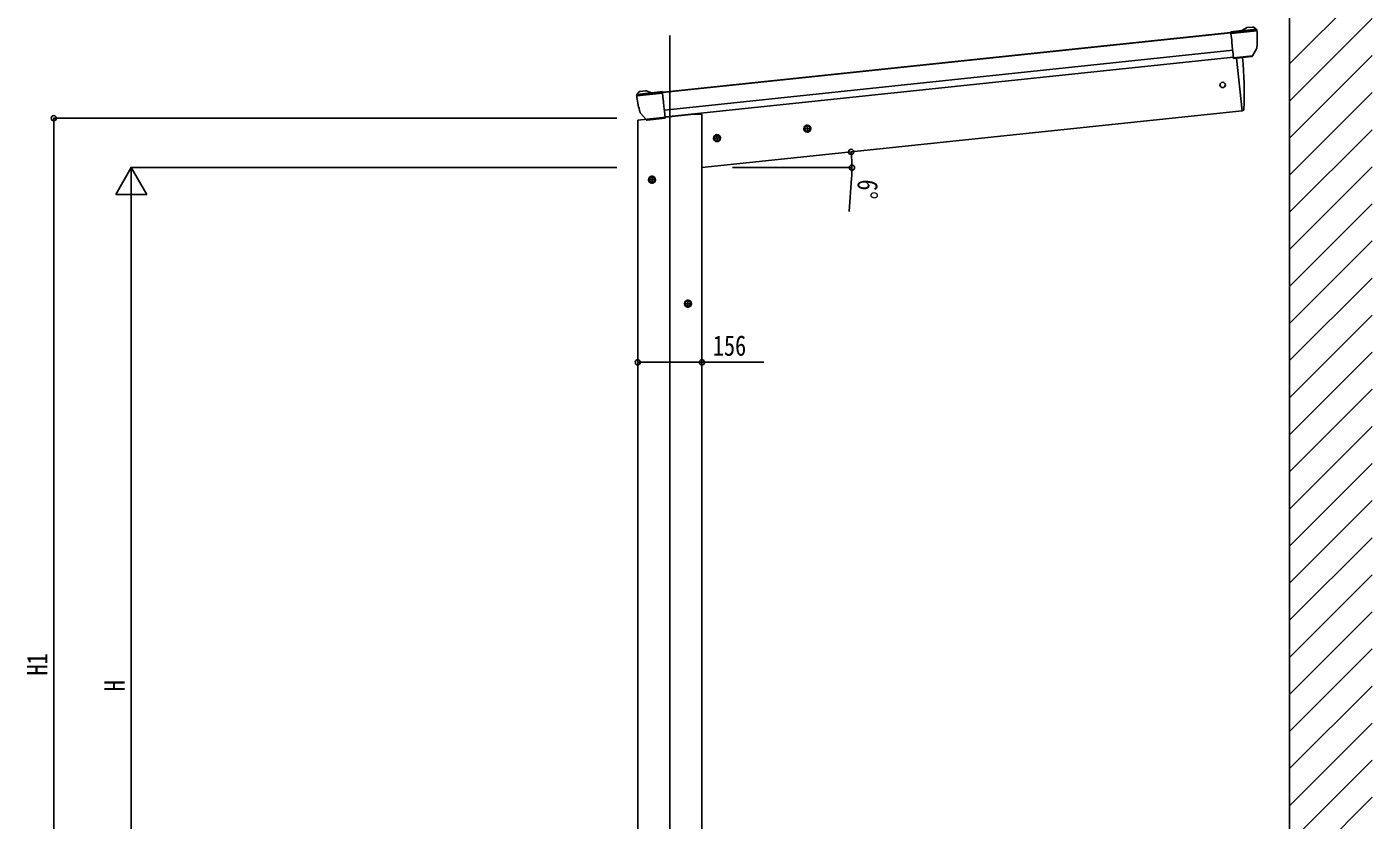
# Model space of a CAD drawing. Units: millimetres, scale not verified. Extents: x -6308 to 6308, y -4455 to 4455.
# Drawn here: x 640 to 3897, y -649 to 1272 of the extents above; entities that cross this region are included whole.
import ezdxf
from ezdxf.enums import TextEntityAlignment as Align

# ---------------------------------------------------------------- set-up
doc = ezdxf.new("R2010")
doc.units = ezdxf.units.MM
doc.header["$LTSCALE"] = 30
for name, color, linetype in [('0-2_YKK_12', 2, 'Continuous'), ('0-3_YKK_13', 4, 'Continuous'), ('0-4_YKK_A1', 4, 'Continuous'), ('0-5_YKK_D', 6, 'Continuous'), ('0-7_YSS_K', 3, 'Continuous')]:
    doc.layers.add(name, color=color, linetype=linetype)
doc.styles.add('ＭＳ ゴシック', font='')
doc.styles.get('ＭＳ ゴシック').set_extended_font_data('MS Gothic')

msp = doc.modelspace()

# ---------------------------------------------------------------- linework, layer by layer
at = {"layer": '0-2_YKK_12'}
msp.add_line((2196.61, 1251.25), (2196.61, -2183.41), dxfattribs=at)
at = {"layer": '0-3_YKK_13'}
for p, q in [((3607.85, 1271.55), (3594.37, 1270.14)), ((3581.54, 1262.75), (3555.01, 1259.97)), ((3555.07, 1259.44), (3555.01, 1259.97)), ((3617.06, 1265.96), (3555.07, 1259.44)), ((3555.38, 1256.46), (3555.43, 1255.99)), ((3618.09, 1262.57), (3555.43, 1255.99)), ((3555.43, 1255.99), (3557.17, 1239.44)), ((3557.17, 1239.44), (3557.42, 1237.1)), ((3616.98, 1266.03), (3581.58, 1262.31)), ((3611.52, 1270.47), (3616.83, 1266.17)), ((3618.09, 1262.57), (3618.04, 1263.05)), ((3557.42, 1237.1), (3557.77, 1233.76)), ((3557.77, 1233.76), (3559.52, 1217.11)), ((3559.52, 1217.11), (3559.99, 1212.63)), ((3559.52, 1217.11), (3559.52, 1217.11)), ((3559.99, 1212.63), (3561.65, 1196.81)), ((3607.79, 1201.66), (3617.2, 1218.65)), ((3617.2, 1218.65), (3617.78, 1219.68)), ((3618.38, 1223.29), (3618.38, 1223.3)), ((3607.79, 1201.66), (3561.65, 1196.81)), ((3561.65, 1196.81), (3561.81, 1195.32)), ((3605.35, 1199.9), (3561.81, 1195.32)), ((3568.77, 1196.05), (3582.15, 1068.76)), ((3607.66, 1201.43), (3607.79, 1201.66)), ((2116.33, 1104.73), (2178.98, 1111.32)), ((2116.63, 1108.25), (2178.62, 1114.77)), ((2116.69, 1108.34), (2152.09, 1112.07)), ((2121.11, 1113.82), (2116.81, 1108.51)), ((2124.47, 1115.64), (2137.96, 1117.06)), ((2152.04, 1112.51), (2178.56, 1115.3)), ((2178.62, 1114.77), (2178.56, 1115.3)), ((2178.93, 1111.79), (2178.98, 1111.32)), ((2178.98, 1111.32), (2180.72, 1094.77)), ((2116.33, 1104.73), (2116.28, 1105.2)), ((2180.72, 1094.77), (2180.97, 1092.43)), ((2180.97, 1092.43), (2181.32, 1089.09)), ((2181.32, 1089.09), (2183.07, 1072.44)), ((2124.21, 1066.25), (2124.21, 1066.26)), ((2126.33, 1061.95), (2125.55, 1062.85)), ((2139.06, 1047.3), (2126.33, 1061.95)), ((2139.06, 1047.3), (2185.2, 1052.14)), ((2139.24, 1047.09), (2139.06, 1047.3)), ((2141.82, 1046.08), (2185.36, 1050.65)), ((2183.07, 1072.44), (2183.54, 1067.96)), ((2183.07, 1072.44), (2183.07, 1072.44)), ((2183.54, 1067.96), (2185.2, 1052.14)), ((2185.2, 1052.14), (2185.36, 1050.65)), ((3582.15, 1068.76), (3584.2, 1069.04))]:
    msp.add_line(p, q, dxfattribs=at)
for points in [[(3617.92, 1264.15), (3618.04, 1263.05), (3555.38, 1256.46), (3555.07, 1259.44)], [(3581.58, 1262.31), (3581.54, 1262.75), (3593.14, 1269.72)], [(2116.16, 1106.31), (2116.28, 1105.2), (2178.93, 1111.79), (2178.62, 1114.77)], [(2152.09, 1112.07), (2152.04, 1112.51), (2139.25, 1116.91)]]:
    msp.add_lwpolyline(points, dxfattribs=at)
msp.add_circle((3535.36, 1131.31), 6.5, dxfattribs=at)
for centre, radius, start, end in [((3608.37, 1266.58), 5, 51, 96), ((3594.68, 1267.15), 3, 96, 121), ((3614.94, 1263.84), 3, 47.00829, 51), ((3614.94, 1263.84), 3, 44.91872, 47.00829), ((3614.94, 1263.84), 3, 6.00886, 44.90986), ((3417.19, 1241.46), 202, 1.27412, 6), ((3417.19, 1241.46), 202, 354.84216, 359.64598), ((3417.19, 1241.46), 202, 0.60468, 1.27412), ((3417.19, 1241.46), 202, 359.64598, 0.60468), ((3615.15, 1221.14), 3, 331, 354.13916), ((3417.19, 1241.46), 202, 354.13916, 354.83996), ((2687.55, 1108.96), 900, 357.63919, 5.64987), ((3605.03, 1202.88), 3, 276, 331), ((2119.15, 1106.62), 3, 147.09014, 185.99114), ((2119.14, 1106.62), 3, 144.99171, 147.08128), ((2119.14, 1106.62), 3, 141, 144.99171), ((2125, 1110.67), 5, 96, 141), ((2138.27, 1114.08), 3, 71, 96), ((2317.22, 1125.85), 202, 186, 190.72588), ((2317.22, 1125.85), 202, 190.72588, 191.39532), ((2317.22, 1125.85), 202, 191.39532, 192.35402), ((2317.22, 1125.85), 202, 192.35402, 197.15784), ((2317.22, 1125.85), 202, 197.16004, 197.86084), ((2127.81, 1064.81), 3, 197.86084, 221), ((2141.51, 1049.06), 3, 221, 276), ((3583.79, 1072.02), 3, 278, 357.63919)]:
    msp.add_arc(centre, radius, start, end, dxfattribs=at)
at = {"layer": '0-4_YKK_A1'}
for p, q in [((2178.82, 1112.88), (3555.27, 1257.55)), ((2180.76, 1113.51), (3555.22, 1257.98)), ((2183.28, 1070.45), (3559.73, 1215.12)), ((3561.5, 1198.31), (2187.03, 1053.84)), ((3568.77, 1196.05), (3582.15, 1068.76)), ((2178.77, 1113.31), (2180.76, 1113.51)), ((2254.36, 1060.3), (2118.86, 1046.06)), ((2118.86, -937.7), (2118.86, 1046.06)), ((2185.04, 1053.64), (2187.03, 1053.84)), ((2274.36, 1060.3), (2254.36, 1060.3)), ((3582.15, 1068.76), (2274.36, 931.3)), ((2274.36, -937.7), (2274.36, 1060.3)), ((2309.78, 1009.94), (2303.71, 1005.53)), ((2311.61, 992.53), (2309.52, 1012.42)), ((2316.64, 1006.89), (2309.78, 1009.94)), ((2539.31, 1026.52), (2519.42, 1024.43)), ((2528.58, 1032.94), (2522.51, 1028.53)), ((2522.51, 1028.53), (2523.29, 1021.06)), ((2523.29, 1021.06), (2530.15, 1018.01)), ((2530.41, 1015.53), (2528.32, 1035.42)), ((2535.44, 1029.88), (2528.58, 1032.94)), ((2320.51, 1003.52), (2300.62, 1001.43)), ((2303.71, 1005.53), (2304.5, 998.06)), ((2304.5, 998.06), (2311.35, 995.01)), ((2163.35, 901.75), (2143.35, 901.75)), ((2153.35, 909.26), (2146.85, 905.5)), ((2146.85, 905.5), (2146.85, 898)), ((2146.85, 898), (2153.35, 894.25)), ((2153.35, 891.75), (2153.35, 911.75)), ((2159.85, 905.5), (2153.35, 909.26)), ((2250.35, 601.75), (2230.35, 601.75)), ((2240.35, 609.26), (2233.85, 605.5)), ((2233.85, 605.5), (2233.85, 598)), ((2233.85, 598), (2240.35, 594.24)), ((2240.35, 591.75), (2240.35, 611.75)), ((2246.85, 605.5), (2240.35, 609.26))]:
    msp.add_line(p, q, dxfattribs=at)
for points in [[(2530.15, 1018.01), (2536.22, 1022.42), (2535.44, 1029.88)], [(2311.35, 995.01), (2317.43, 999.42), (2316.64, 1006.89)], [(2153.35, 894.25), (2159.85, 898), (2159.85, 905.5)], [(2240.35, 594.24), (2246.85, 598), (2246.85, 605.5)]]:
    msp.add_lwpolyline(points, dxfattribs=at)
for centre, radius in [((2310.57, 1002.48), 8.5), ((2310.57, 1002.48), 7.7), ((2529.36, 1025.47), 8.5), ((2529.36, 1025.47), 7.7), ((2529.36, 1025.47), 6.5), ((2310.57, 1002.48), 6.5), ((2153.35, 901.75), 8.5), ((2153.35, 901.75), 7.7), ((2153.35, 901.75), 6.5), ((2240.35, 601.75), 8.5), ((2240.35, 601.75), 7.7), ((2240.35, 601.75), 6.5)]:
    msp.add_circle(centre, radius, dxfattribs=at)
at = {"layer": '0-5_YKK_D'}
for p, q in [((2068.36, 1050.77), (703.69, 1050.77)), ((704.69, 1050.77), (704.69, -1568.7)), ((892.19, 931.3), (854.69, 866.35)), ((2068.36, 931.3), (891.19, 931.3)), ((892.19, 931.3), (929.69, 866.35)), ((892.19, 931.3), (892.19, 801.4)), ((2348.23, 931.25), (2638.55, 931.25)), ((2636.66, 905.77), (2631, 825.16)), ((854.69, 866.35), (929.69, 866.35)), ((892.19, 856.3), (892.19, -1493.7))]:
    msp.add_line(p, q, dxfattribs=at)
msp.add_lwpolyline([(2118.86, 459.89), (2274.36, 459.89), (2423.86, 459.89)], dxfattribs=at)
for centre in [(704.69, 1050.77), (2635.56, 969.27), (2637.55, 931.25), (2118.86, 459.89), (2274.36, 459.89)]:
    msp.add_circle(centre, 6.38, dxfattribs=at)
for start, end in [(0, 6), (355.98187, 0)]:
    msp.add_arc((2273.86, 931.25), 363.69, start, end, dxfattribs=at)
at = {"layer": '0-7_YSS_K'}
for p, q in [((3697.19, -1568.7), (3697.19, 1750.68)), ((3697.19, 1239.32), (3697.19, 1456.53)), ((3697.19, 1182.22), (3897.19, 1382.22)), ((3697.19, 1092.41), (3897.19, 1292.41)), ((3697.19, 1002.61), (3897.19, 1202.61)), ((3697.19, 912.81), (3897.19, 1112.81)), ((3697.19, 823.01), (3897.19, 1023.01)), ((3697.19, 733.2), (3897.19, 933.2)), ((3697.19, 643.4), (3897.19, 843.4)), ((3697.19, 553.6), (3897.19, 753.6)), ((3697.19, 463.8), (3897.19, 663.8)), ((3697.19, 373.99), (3897.19, 573.99)), ((3697.19, 284.19), (3897.19, 484.19)), ((3697.19, 194.39), (3897.19, 394.39)), ((3697.19, 104.59), (3897.19, 304.59)), ((3697.19, 14.78), (3897.19, 214.78)), ((3697.19, -75.02), (3897.19, 124.98)), ((3697.19, -164.82), (3897.19, 35.18)), ((3697.19, -254.62), (3897.19, -54.62)), ((3697.19, -344.43), (3897.19, -144.43)), ((3697.19, -434.23), (3897.19, -234.23)), ((3697.19, -524.03), (3897.19, -324.03)), ((3697.19, -613.83), (3897.19, -413.83)), ((3697.19, -703.64), (3897.19, -503.64)), ((3697.19, -793.44), (3897.19, -593.44))]:
    msp.add_line(p, q, dxfattribs=at)

# ---------------------------------------------------------------- texts
at = {"layer": '0-5_YKK_D', "style": 'ＭＳ ゴシック', "width": 0.8}
for s, rotation, p in [('6°', 265.982, (2637.4, 904.91)), ('H1', 90, (703.89, -298.56)), ('H', 90, (891.39, -336.7))]:
    msp.add_text(s, height=49.49, rotation=rotation, dxfattribs=at).set_placement(p, align=Align.BOTTOM_LEFT)
msp.add_text('156', height=49.49, dxfattribs=at).set_placement((2300.66, 460.69), align=Align.BOTTOM_LEFT)

doc.saveas('drawing.dxf')
